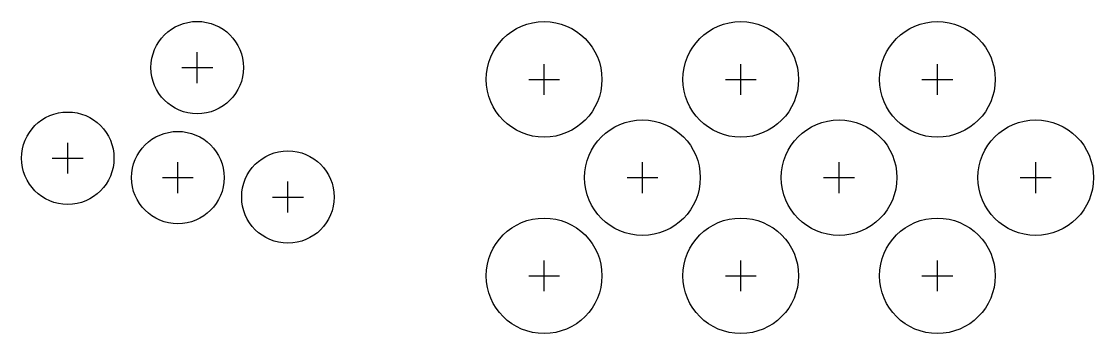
# Model space of a CAD drawing. Header units: millimetres. Extents: x -41 to 238, y -40 to 41.
import ezdxf

# ---------------------------------------------------------------- set-up
doc = ezdxf.new("R2010")
doc.units = ezdxf.units.MM
for name, color, linetype in [('BUTTONS_24', 1, 'Continuous'), ('BUTTONS_30', 5, 'Continuous'), ('REFERENCE', 8, 'Continuous')]:
    doc.layers.add(name, color=color, linetype=linetype)

msp = doc.modelspace()

# ---------------------------------------------------------------- linework, layer by layer
at = {"layer": 'BUTTONS_24'}
for centre in [(5.0358, 28.5594), (-28.5594, 5.0358), (0, 0), (28.5594, -5.0358)]:
    msp.add_circle(centre, 12, dxfattribs=at)
at = {"layer": 'BUTTONS_30'}
for centre in [(95, 25.5), (146, 25.5), (197, 25.5), (120.5, 0), (171.5, 0), (222.5, 0), (95, -25.5), (146, -25.5), (197, -25.5)]:
    msp.add_circle(centre, 15, dxfattribs=at)
at = {"layer": 'REFERENCE'}
for p, q in [((5.0358, 24.5594), (5.0358, 32.5594)), ((1.0358, 28.5594), (9.0358, 28.5594)), ((95, 21.5), (95, 29.5)), ((146, 21.5), (146, 29.5)), ((197, 21.5), (197, 29.5)), ((91, 25.5), (99, 25.5)), ((142, 25.5), (150, 25.5)), ((193, 25.5), (201, 25.5)), ((-28.5594, 1.0358), (-28.5594, 9.0358)), ((-32.5594, 5.0358), (-24.5594, 5.0358)), ((0, -4), (0, 4)), ((120.5, -4), (120.5, 4)), ((171.5, -4), (171.5, 4)), ((222.5, -4), (222.5, 4)), ((-4, 0), (4, 0)), ((116.5, 0), (124.5, 0)), ((167.5, 0), (175.5, 0)), ((218.5, 0), (226.5, 0)), ((28.5594, -9.0358), (28.5594, -1.0358)), ((24.5594, -5.0358), (32.5594, -5.0358)), ((95, -29.5), (95, -21.5)), ((146, -29.5), (146, -21.5)), ((197, -29.5), (197, -21.5)), ((91, -25.5), (99, -25.5)), ((142, -25.5), (150, -25.5)), ((193, -25.5), (201, -25.5))]:
    msp.add_line(p, q, dxfattribs=at)

doc.saveas('drawing.dxf')
